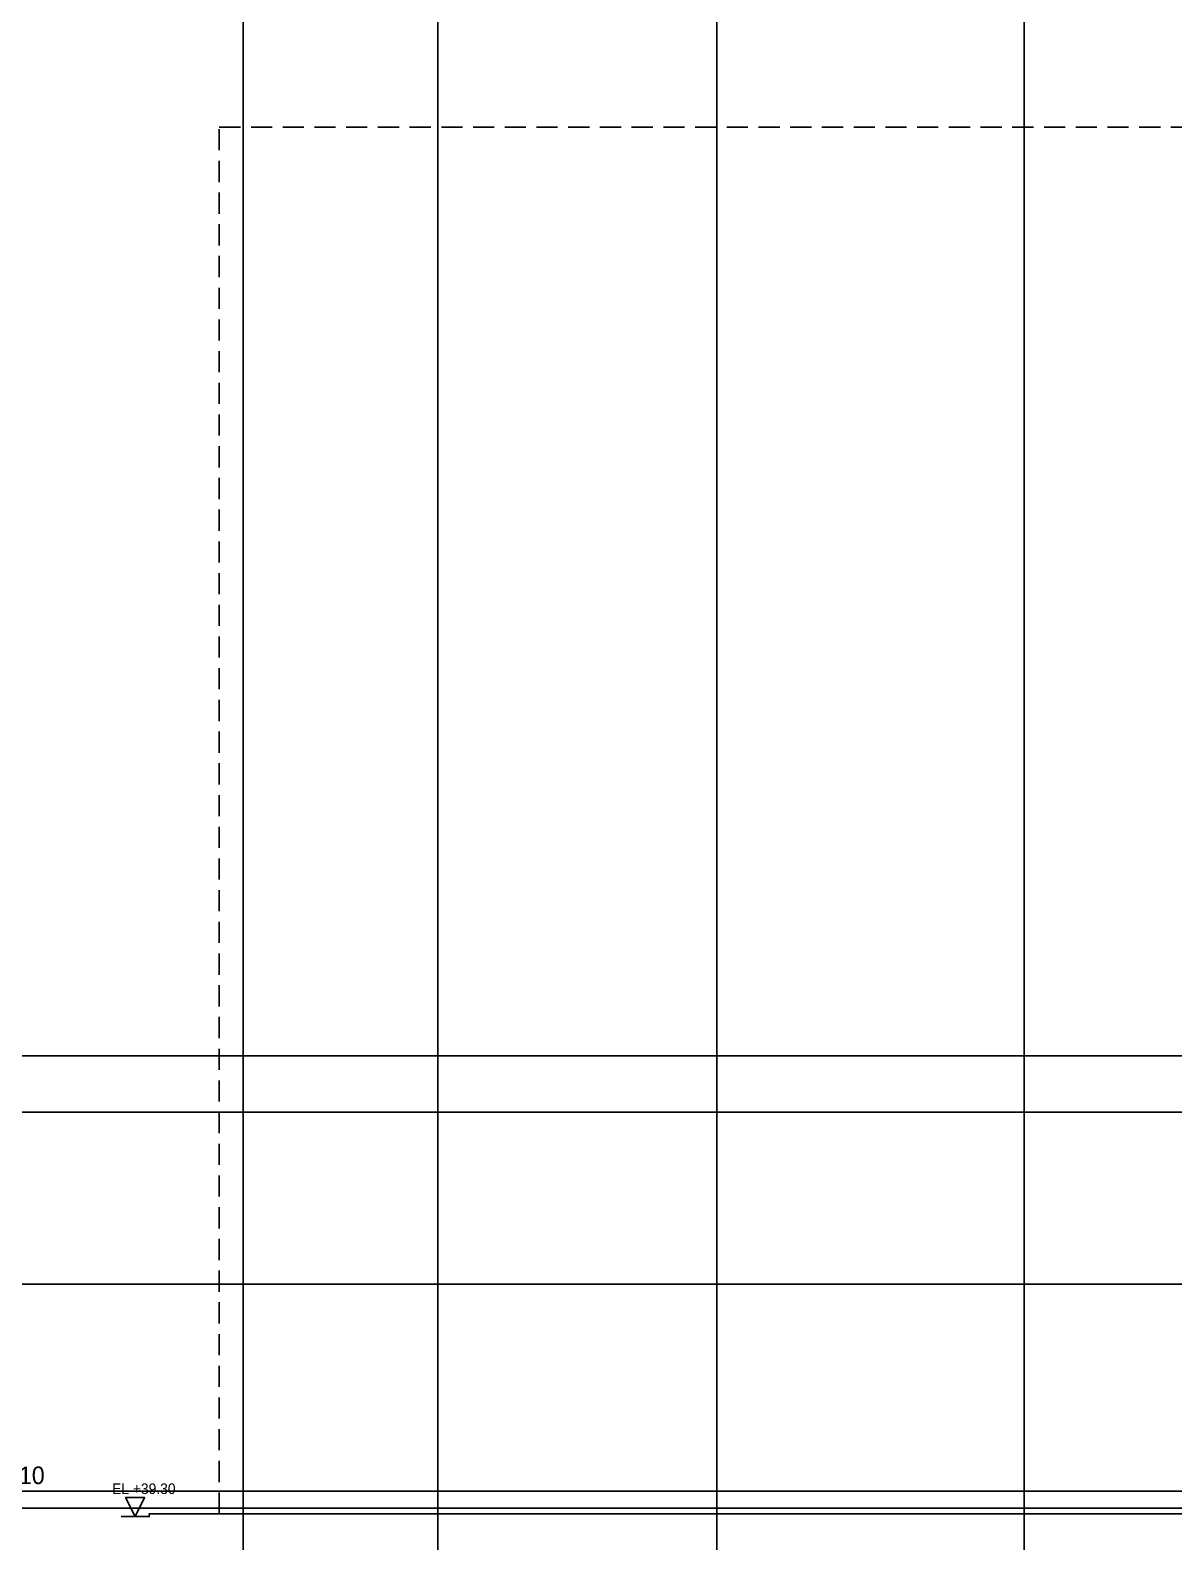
# Model space of a CAD drawing. Extents: x -430745 to 210250, y 0 to 148500.
# Drawn here: x 31540 to 72096, y 35933 to 89564 of the extents above; entities that cross this region are included whole.
import ezdxf

# ---------------------------------------------------------------- set-up
doc = ezdxf.new("R2010")
doc.units = 0
doc.header["$LTSCALE"] = 250
doc.header["$MEASUREMENT"] = 0
doc.linetypes.add('ACAD_ISO05W100', pattern=[33, 24, -3, 0, -3, 0, -3])
doc.linetypes.add('H1', pattern=[1.5, 1, -0.5])
doc.layers.add('# 레벨 계획', color=193, linetype='CONTINUOUS', plot=False)
for name, color, linetype in [('A-CEN', 1, 'CONTINUOUS'), ('A-DIM', 7, 'CONTINUOUS'), ('A-SITE', 2, 'ACAD_ISO05W100'), ('A-SYM-LEVEL', 7, 'CONTINUOUS'), ('BOUNDARY_추후 증축', 7, 'H1')]:
    doc.layers.add(name, color=color, linetype=linetype)
doc.styles.add('Gdim', font='')
doc.styles.add('Gtx', font='')
doc.styles.get('Gdim').set_extended_font_data('Dotum')
doc.styles.get('Gtx').set_extended_font_data('Dotum')

# ---------------------------------------------------------------- blocks, each defined once
blk = doc.blocks.new('A-CEN-SOUTH2')
at = {"layer": 'A-CEN'}
for p, q in [((14007519, -438071.4), (14007519, -330738.1)), ((14014419, -438071.4, 0), (14014419, -330738.1)), ((14024319, -438071.4), (14024319, -330738.1)), ((14035219, -438071.4), (14035219, -330738.1)), ((13988291.4, -420925.9), (14135536.5, -420925.9, 0)), ((13988291.4, -421525.9), (14135536.5, -421525.9))]:
    blk.add_line(p, q, dxfattribs=at)
at = {"layer": 'A-CEN', "elevation": 0}
for points in [[(14135536.5, -405475.9), (13988291.4, -405475.9)], [(14135536.5, -407475.9), (13988291.4, -407475.9)]]:
    blk.add_lwpolyline(points, dxfattribs=at)
at = {"layer": 'A-CEN'}
blk.add_lwpolyline([(14135536.5, -413575.9), (13988291.4, -413575.9)], dxfattribs=at)
at = {"layer": 'A-SYM-LEVEL', "style": 'Gdim'}
blk.add_text('EL +40.10', height=625, dxfattribs=at).set_placement((13996724.4, -420675.9))
blk = doc.blocks.new('A$Cf7920247')
at = {"layer": '# 레벨 계획', "elevation": 0}
blk.add_lwpolyline([(817, 0), (1154, 675), (479, 675), (817, 0)], dxfattribs=at)
at = {"layer": '# 레벨 계획', "style": 'Gtx'}
blk.add_text('EL +39.30', height=375, rotation=360, dxfattribs=at).set_placement((0, 799))

msp = doc.modelspace()

# ---------------------------------------------------------------- linework, layer by layer
at = {"layer": 'A-SITE', "linetype": 'Continuous', "elevation": 0}
msp.add_lwpolyline([(34760.2, 36828.9), (35760.2, 36828.9), (35760.2, 36928.9), (124145.3, 36928.9), (170495.3, 36928.9), (170495.3, 36928.9), (175645.3, 36928.9)], dxfattribs=at)
at = {"layer": 'BOUNDARY_추후 증축', "ltscale": 3, "elevation": 0}
msp.add_lwpolyline([(38245.3, 36928.9), (38245.3, 86128.9), (124345.3, 86128.9), (124345.3, 37628.1)], dxfattribs=at)

# ---------------------------------------------------------------- block references
at = {"layer": '# 레벨 계획'}
msp.add_blockref('A$Cf7920247', (34443.3, 36828.9), dxfattribs=at)
at = {"layer": 'A-DIM'}
msp.add_blockref('A-CEN-SOUTH2', (-13968423.8, 458654.8), dxfattribs=at)

doc.saveas('drawing.dxf')
